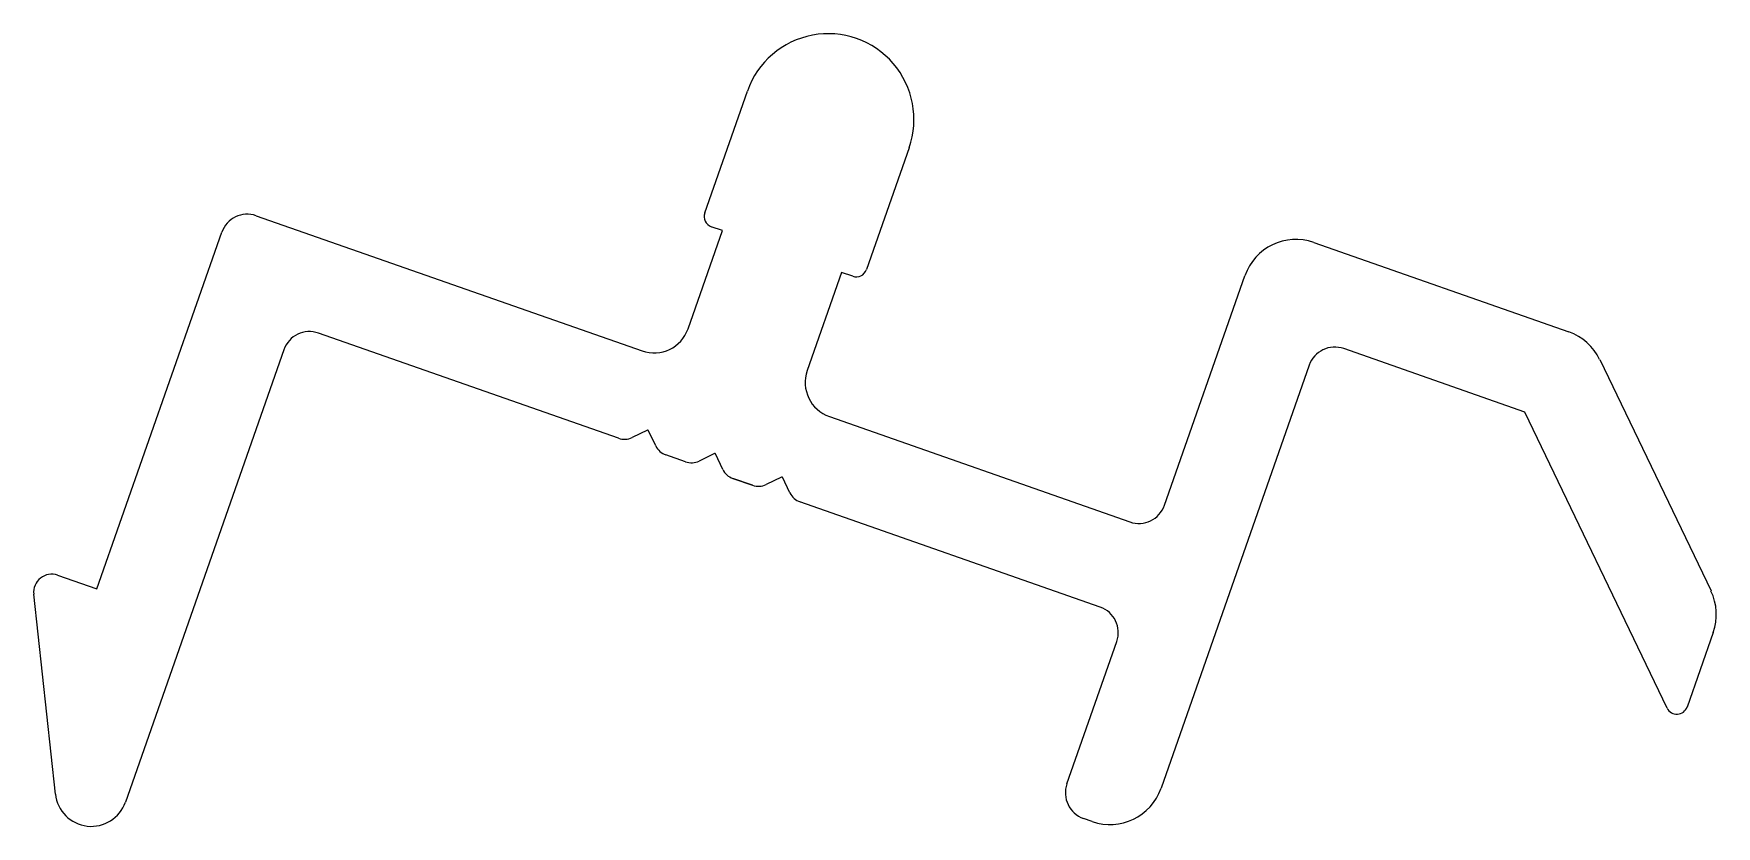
# Model space of a CAD drawing. Extents: x -9.6 to 14.1, y 1.6 to 12.8.
import ezdxf

# ---------------------------------------------------------------- set-up
doc = ezdxf.new("R2010")
doc.units = 0
doc.header["$MEASUREMENT"] = 0
doc.layers.add('OBJ', color=1, linetype='CONTINUOUS', lineweight=30)

msp = doc.modelspace()

# ---------------------------------------------------------------- linework, layer by layer
at = {"layer": 'OBJ', "color": 7, "lineweight": -2}
for p, q in [((-0.159, 10.242), (0.441, 11.956)), ((2.718, 11.158), (2.118, 9.444)), ((-6.471, 10.202), (-1.041, 8.3)), ((-8.714, 4.951), (-6.957, 9.968)), ((-0.394, 8.611), (0.09, 9.993)), ((0.09, 9.993), (-0.066, 10.047)), ((8.414, 9.824), (12.002, 8.567)), ((1.768, 9.405), (1.284, 8.023)), ((1.924, 9.35), (1.768, 9.405)), ((6.312, 6.127), (7.443, 9.357)), ((-1.372, 7.07), (-5.596, 8.55)), ((-6.082, 8.316), (-8.312, 1.95)), ((11.383, 7.438), (8.834, 8.332)), ((8.348, 8.098), (6.263, 2.146)), ((12.437, 8.179), (14.004, 4.922)), ((1.595, 7.376), (5.826, 5.894)), ((13.387, 3.274), (11.383, 7.438)), ((-0.963, 7.186), (-1.181, 7.081)), ((-0.848, 6.964), (-0.953, 7.182)), ((-0.429, 6.739), (-0.705, 6.836)), ((-0.02, 6.855), (-0.238, 6.75)), ((0.096, 6.633), (-0.009, 6.851)), ((0.515, 6.409), (0.239, 6.506)), ((0.239, 6.506), (0.515, 6.409)), ((0.515, 6.409), (0.239, 6.506)), ((0.239, 6.506), (0.515, 6.409)), ((0.515, 6.409), (0.239, 6.506)), ((0.924, 6.524), (0.706, 6.419)), ((1.04, 6.303), (0.935, 6.521)), ((5.407, 4.695), (1.182, 6.175)), ((1.182, 6.175), (1.182, 6.175)), ((1.182, 6.175), (1.182, 6.175)), ((-9.266, 5.144), (-8.714, 4.951)), ((-9.297, 2.063), (-9.602, 4.877)), ((14.036, 4.339), (13.668, 3.289)), ((4.938, 2.207), (5.64, 4.21)), ((5.292, 1.679), (5.172, 1.721))]:
    msp.add_line(p, q, dxfattribs=at)
for centre, radius, start, end in [((1.58, 11.557), 1.206, 340.6934, 160.6934), ((-6.597, 9.842), 0.381, 70.6934, 160.6934), ((-0.015, 10.191), 0.152, 160.6934, 250.6934), ((8.163, 9.105), 0.762, 70.6934, 160.6934), ((1.974, 9.494), 0.152, 250.6934, 340.6934), ((-5.722, 8.19), 0.381, 70.6934, 160.6934), ((-0.873, 8.779), 0.508, 250.6934, 340.6934), ((11.75, 7.848), 0.762, 25.6934, 70.6934), ((8.708, 7.972), 0.381, 70.6934, 160.6934), ((1.763, 7.855), 0.508, 160.6934, 250.6934), ((-0.96, 7.178), 0.008, 25.6934, 115.6934), ((-1.29, 7.306), 0.25, 250.6934, 295.6934), ((-0.622, 7.072), 0.25, 205.6934, 250.6934), ((-0.346, 6.975), 0.25, 250.6934, 295.6934), ((-0.016, 6.848), 0.008, 25.6934, 115.6934), ((0.321, 6.741), 0.25, 205.6934, 250.6934), ((0.598, 6.645), 0.25, 250.6934, 295.6934), ((0.928, 6.517), 0.008, 25.6934, 115.6934), ((1.265, 6.411), 0.25, 205.6934, 250.6934), ((5.952, 6.253), 0.381, 250.6934, 340.6934), ((-9.35, 4.904), 0.254, 70.6934, 186.196), ((13.317, 4.591), 0.762, 340.6934, 25.6934), ((5.281, 4.336), 0.381, 340.6934, 70.6934), ((13.524, 3.34), 0.152, 205.6934, 340.6934), ((5.298, 2.081), 0.381, 160.6934, 250.6934), ((5.544, 2.398), 0.762, 250.6934, 340.6934), ((-8.792, 2.118), 0.508, 186.196, 340.6934)]:
    msp.add_arc(centre, radius, start, end, dxfattribs=at)

doc.saveas('drawing.dxf')
